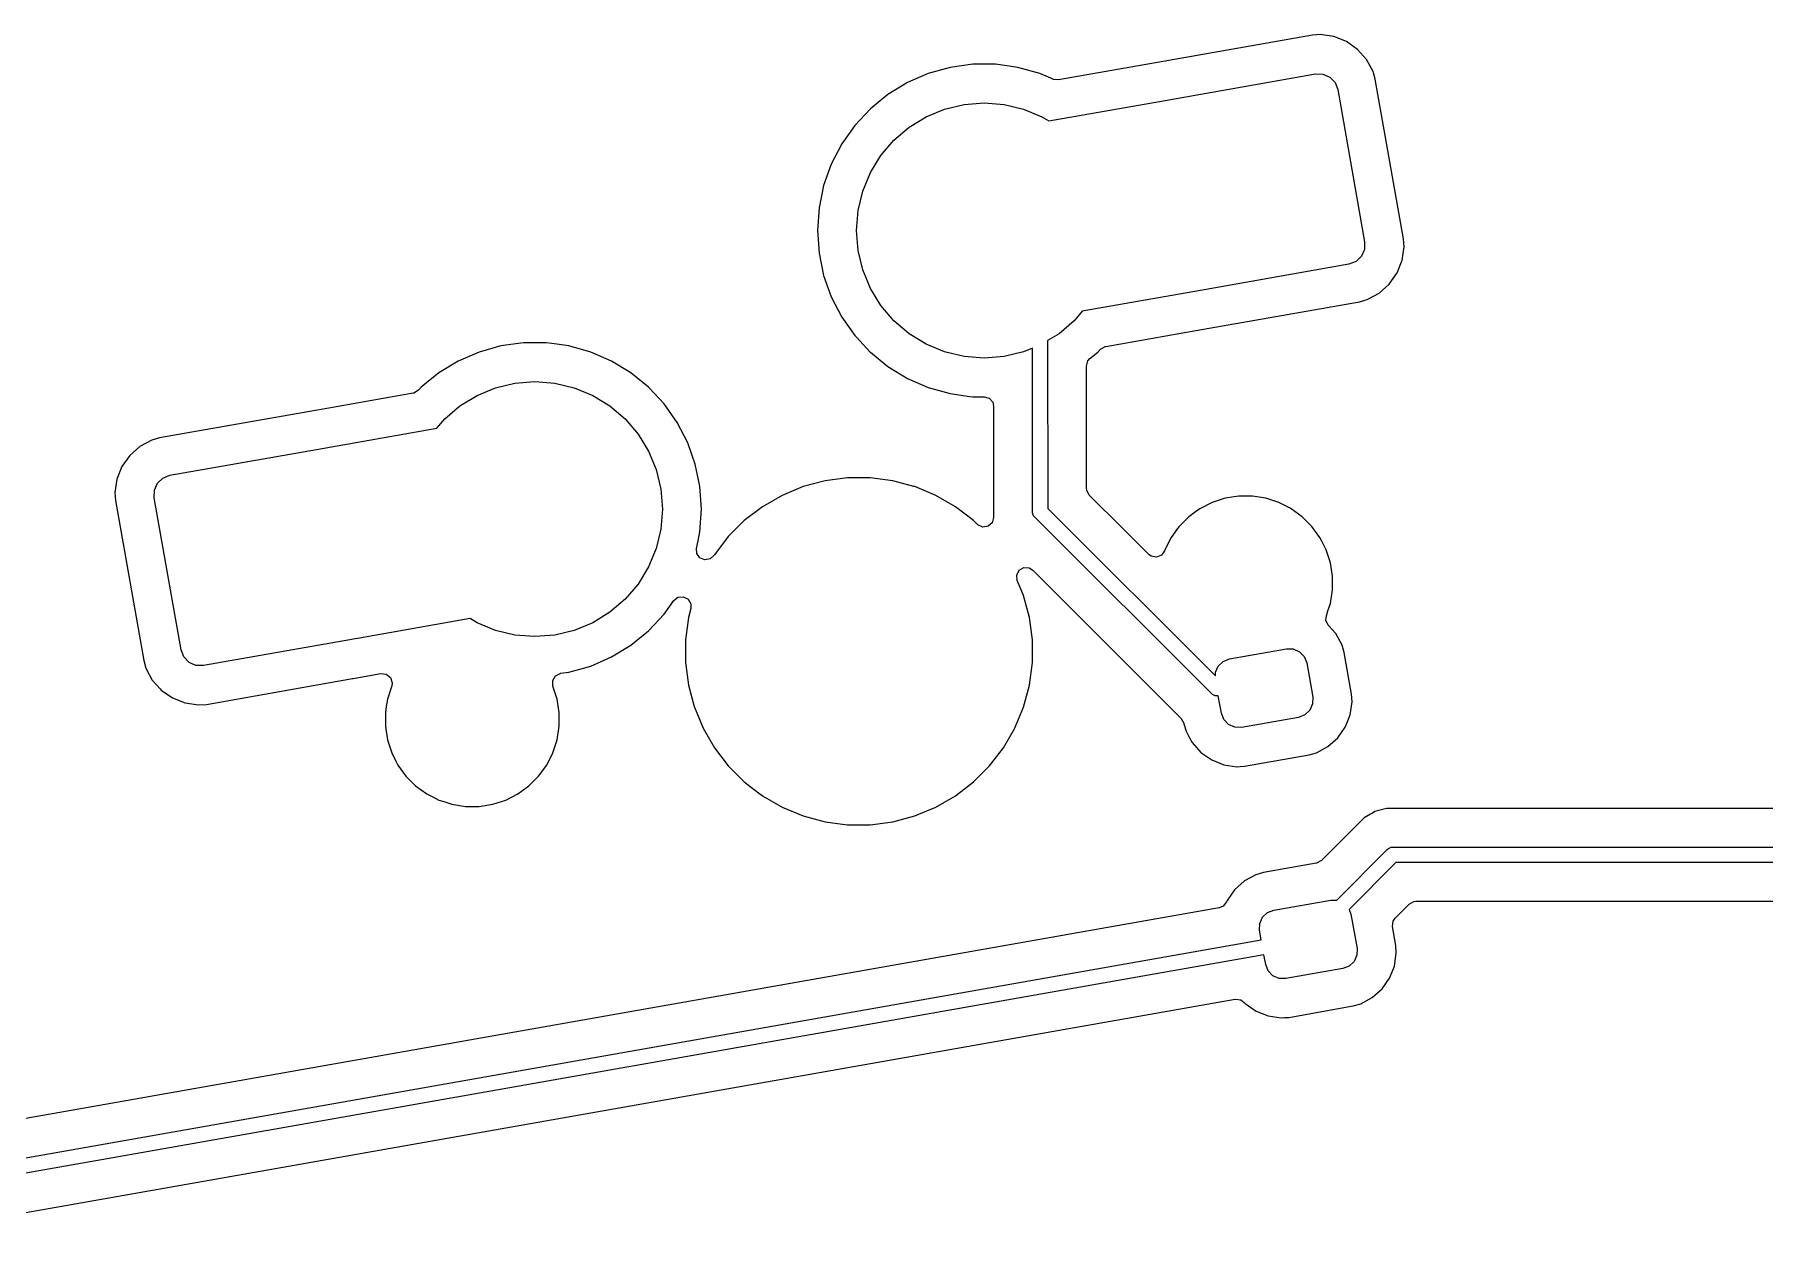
# Model space of a CAD drawing. Header units: millimetres. Extents: x 46 to 4458, y 59 to 1499.
# Drawn here: x 1914.55 to 1936.93, y 857.45 to 872.87 of the extents above; entities that cross this region are included whole.
import ezdxf

# ---------------------------------------------------------------- set-up
doc = ezdxf.new("R2010")
doc.units = ezdxf.units.MM
doc.layers.add('BLACK', color=7, linetype='Continuous')

msp = doc.modelspace()

# ---------------------------------------------------------------- linework, layer by layer
at = {"layer": 'BLACK', "linetype": 'Continuous'}
for p, q in [((1931.08462, 872.86242), (1929.15329, 872.52187)), ((1931.18766, 872.86992), (1931.08462, 872.86242)), ((1931.23891, 872.86242), (1931.18766, 872.86992)), ((1931.18766, 872.86992), (1931.18766, 872.86992)), ((1931.36126, 872.8445), (1931.23891, 872.86242)), ((1931.5243, 872.77972), (1931.36126, 872.8445)), ((1931.66801, 872.6791), (1931.5243, 872.77972)), ((1931.66801, 872.67909), (1931.66801, 872.6791)), ((1931.78464, 872.54803), (1931.66801, 872.67909)), ((1931.66801, 872.67909), (1931.66801, 872.67909)), ((1926.11199, 872.36645), (1925.84216, 872.24925)), ((1926.39528, 872.44582), (1926.11199, 872.36645)), ((1926.68674, 872.48589), (1926.39528, 872.44583)), ((1926.39528, 872.44583), (1926.39528, 872.44582)), ((1926.98094, 872.48589), (1926.68674, 872.48589)), ((1926.68674, 872.48589), (1926.68674, 872.48589)), ((1927.12667, 872.46586), (1926.98094, 872.48589)), ((1926.98094, 872.48589), (1926.98094, 872.48589)), ((1927.27239, 872.44583), (1927.12667, 872.46586)), ((1927.2724, 872.44583), (1927.27239, 872.44583)), ((1927.2724, 872.44582), (1927.2724, 872.44583)), ((1927.55568, 872.36645), (1927.2724, 872.44582)), ((1927.63906, 872.33024), (1927.55568, 872.36645)), ((1929.15329, 872.52187), (1927.7992, 872.28311)), ((1929.10342, 872.00486), (1931.12227, 872.36084)), ((1929.15329, 872.52187), (1929.15329, 872.52187)), ((1931.12227, 872.36084), (1931.2198, 872.35871)), ((1931.2198, 872.35871), (1931.30908, 872.31942)), ((1931.86791, 872.39361), (1931.78464, 872.54803)), ((1931.87271, 872.37669), (1931.86791, 872.39361)), ((1931.86791, 872.39361), (1931.86791, 872.39361)), ((1931.86791, 872.39361), (1931.86791, 872.39361)), ((1931.8961, 872.2942), (1931.87271, 872.37669)), ((1925.84216, 872.24925), (1925.59079, 872.09639)), ((1925.84216, 872.24925), (1925.84216, 872.24925)), ((1927.72832, 872.29146), (1927.63906, 872.33024)), ((1927.72976, 872.29085), (1927.72832, 872.29146)), ((1927.7992, 872.28311), (1927.72976, 872.29085)), ((1931.30908, 872.31942), (1931.37653, 872.24896)), ((1931.37653, 872.24896), (1931.41189, 872.15805)), ((1931.41189, 872.15805), (1931.75918, 870.18843)), ((1932.26076, 870.22609), (1931.8961, 872.2942)), ((1925.36258, 871.91072), (1925.16177, 871.69571)), ((1925.59079, 872.09639), (1925.36258, 871.91072)), ((1926.08476, 871.80555), (1926.32396, 871.90463)), ((1926.32396, 871.90463), (1926.57572, 871.96507)), ((1926.57572, 871.96507), (1926.83384, 871.98539)), ((1926.83384, 871.98539), (1927.09196, 871.96507)), ((1927.09196, 871.96507), (1927.34372, 871.90463)), ((1927.34372, 871.90463), (1927.58292, 871.80555)), ((1927.6701, 871.75212), (1929.10341, 872.00486)), ((1929.10341, 872.00486), (1929.10342, 872.00486)), ((1925.16177, 871.69571), (1924.99212, 871.45537)), ((1925.66711, 871.50211), (1925.86399, 871.67026)), ((1925.86399, 871.67026), (1926.08476, 871.80555)), ((1927.58292, 871.80555), (1927.6701, 871.75212)), ((1924.99212, 871.45536), (1924.85677, 871.19415)), ((1924.99212, 871.45537), (1924.99212, 871.45536)), ((1925.49896, 871.30523), (1925.66711, 871.50211)), ((1925.36368, 871.08447), (1925.49896, 871.30523)), ((1924.85677, 871.19415), (1924.75825, 870.91695)), ((1925.2646, 870.84526), (1925.36368, 871.08447)), ((1924.75824, 870.91693), (1924.69839, 870.6289)), ((1924.75825, 870.91695), (1924.75824, 870.91693)), ((1925.20415, 870.5935), (1925.2646, 870.84526)), ((1924.69839, 870.6289), (1924.67831, 870.33539)), ((1924.69839, 870.6289), (1924.69839, 870.6289)), ((1925.18384, 870.33539), (1925.20415, 870.5935)), ((1924.67831, 870.33539), (1924.69839, 870.04187)), ((1925.20415, 870.07727), (1925.18384, 870.33539)), ((1931.75918, 870.18843), (1931.75706, 870.09091)), ((1932.24284, 869.94945), (1932.26827, 870.12304)), ((1932.26827, 870.12304), (1932.26076, 870.22609)), ((1924.69839, 870.04187), (1924.69839, 870.04187)), ((1924.69839, 870.04187), (1924.75824, 869.75384)), ((1925.2646, 869.82551), (1925.20415, 870.07727)), ((1931.55639, 869.89882), (1929.63602, 869.5602)), ((1931.64731, 869.93417), (1931.55639, 869.89882)), ((1931.71777, 870.00162), (1931.64731, 869.93417)), ((1931.75706, 870.09091), (1931.71777, 870.00162)), ((1932.17807, 869.78641), (1932.24284, 869.94945)), ((1924.75824, 869.75384), (1924.75825, 869.75383)), ((1924.75825, 869.75383), (1924.85677, 869.47662)), ((1925.36368, 869.5863), (1925.2646, 869.82551)), ((1932.07744, 869.64269), (1932.17807, 869.78641)), ((1924.85677, 869.47662), (1924.99212, 869.21541)), ((1925.49896, 869.36554), (1925.36368, 869.5863)), ((1929.63602, 869.5602), (1928.1043, 869.29012)), ((1929.63602, 869.5602), (1929.63602, 869.5602)), ((1931.69255, 869.4146), (1931.79196, 869.44279)), ((1931.79196, 869.44279), (1931.94638, 869.52606)), ((1931.94638, 869.52606), (1932.07744, 869.64269)), ((1924.99212, 869.21541), (1924.99212, 869.2154)), ((1924.99212, 869.2154), (1925.16177, 868.97506)), ((1925.66711, 869.16866), (1925.49896, 869.36554)), ((1928.1043, 869.29012), (1928.00057, 869.16866)), ((1929.5752, 869.04126), (1931.69255, 869.4146)), ((1925.16177, 868.97506), (1925.18131, 868.95415)), ((1925.86399, 869.00051), (1925.66711, 869.16866)), ((1926.08476, 868.86522), (1925.86399, 869.00051)), ((1927.80369, 869.00051), (1927.65701, 868.91063)), ((1928.00057, 869.16866), (1927.80369, 869.00051)), ((1928.40991, 868.83578), (1929.5752, 869.04126)), ((1929.5752, 869.04126), (1929.5752, 869.04126)), ((1920.29953, 868.76237), (1920.0297, 868.64517)), ((1920.58282, 868.84175), (1920.29953, 868.76237)), ((1920.87428, 868.88181), (1920.58282, 868.84175)), ((1920.58282, 868.84175), (1920.58282, 868.84175)), ((1921.16847, 868.88181), (1920.87428, 868.88181)), ((1920.87428, 868.88181), (1920.87428, 868.88181)), ((1921.16848, 868.88181), (1921.16847, 868.88181)), ((1921.24206, 868.87169), (1921.16848, 868.88181)), ((1921.45993, 868.84175), (1921.24206, 868.87169)), ((1921.45994, 868.84175), (1921.45993, 868.84175)), ((1921.45993, 868.84175), (1921.45993, 868.84175)), ((1921.74322, 868.76237), (1921.45994, 868.84175)), ((1922.01305, 868.64517), (1921.74322, 868.76237)), ((1925.18131, 868.95415), (1925.36041, 868.76237)), ((1925.36041, 868.76237), (1925.36258, 868.76005)), ((1925.36258, 868.76005), (1925.46297, 868.67838)), ((1926.32396, 868.76614), (1926.08476, 868.86522)), ((1926.57572, 868.7057), (1926.32396, 868.76614)), ((1927.34372, 868.76614), (1927.09196, 868.7057)), ((1927.45898, 868.81389), (1927.34372, 868.76614)), ((1927.46038, 866.68063), (1927.45898, 868.81389)), ((1927.65701, 868.91063), (1927.65843, 866.73892)), ((1928.2047, 868.67837), (1928.3051, 868.76005)), ((1928.3051, 868.76005), (1928.34083, 868.79831)), ((1928.34083, 868.79831), (1928.40097, 868.83387)), ((1928.40097, 868.83387), (1928.40991, 868.83578)), ((1920.0297, 868.64517), (1919.77833, 868.49231)), ((1920.0297, 868.64517), (1920.0297, 868.64517)), ((1922.01306, 868.64517), (1922.01305, 868.64517)), ((1922.26442, 868.49231), (1922.01306, 868.64517)), ((1925.46297, 868.67838), (1925.59079, 868.57439)), ((1925.59079, 868.57439), (1925.59079, 868.57439)), ((1925.59079, 868.57439), (1925.59079, 868.57438)), ((1925.59079, 868.57438), (1925.84216, 868.42153)), ((1926.83384, 868.68539), (1926.57572, 868.7057)), ((1927.09196, 868.7057), (1926.83384, 868.68539)), ((1928.15896, 868.58219), (1928.17865, 868.64923)), ((1928.15896, 868.42689), (1928.15896, 868.58219)), ((1928.17865, 868.64923), (1928.2047, 868.67837)), ((1919.55012, 868.30664), (1919.51439, 868.26839)), ((1919.77833, 868.49231), (1919.55012, 868.30665)), ((1919.55012, 868.30665), (1919.55012, 868.30664)), ((1920.5115, 868.30055), (1920.76326, 868.36099)), ((1920.76326, 868.36099), (1921.02138, 868.38131)), ((1921.02138, 868.38131), (1921.27949, 868.36099)), ((1921.27949, 868.36099), (1921.53125, 868.30055)), ((1922.49263, 868.30665), (1922.26442, 868.49231)), ((1922.49263, 868.30664), (1922.49263, 868.30665)), ((1922.49264, 868.30664), (1922.49263, 868.30664)), ((1922.56337, 868.23091), (1922.49264, 868.30664)), ((1925.84216, 868.42153), (1925.84216, 868.42152)), ((1925.84216, 868.42152), (1926.11199, 868.30432)), ((1926.11199, 868.30432), (1926.112, 868.30432)), ((1926.112, 868.30432), (1926.39528, 868.22495)), ((1928.15896, 867.00024), (1928.15896, 868.42689)), ((1919.4453, 868.23091), (1918.28155, 868.02571)), ((1919.45424, 868.23283), (1919.4453, 868.23091)), ((1919.51439, 868.26839), (1919.45424, 868.23283)), ((1920.05153, 868.06619), (1920.27229, 868.20147)), ((1920.27229, 868.20147), (1920.5115, 868.30055)), ((1921.53125, 868.30055), (1921.77046, 868.20147)), ((1921.77046, 868.20147), (1921.99122, 868.06619)), ((1922.69344, 868.09163), (1922.56337, 868.23091)), ((1922.86309, 867.85129), (1922.69344, 868.09163)), ((1926.39528, 868.22495), (1926.65152, 868.18973)), ((1926.65152, 868.18973), (1926.68674, 868.18489)), ((1926.68674, 868.18489), (1926.68674, 868.18489)), ((1926.68674, 868.18489), (1926.83396, 868.18489)), ((1926.83396, 868.18489), (1926.901, 868.1652)), ((1926.901, 868.1652), (1926.94675, 868.1124)), ((1926.94675, 868.1124), (1926.95796, 868.06089)), ((1918.18244, 868.00823), (1916.16267, 867.65209)), ((1918.28002, 868.02544), (1918.18244, 868.00823)), ((1918.28155, 868.02571), (1918.28002, 868.02544)), ((1918.28002, 868.02544), (1918.28002, 868.02544)), ((1918.28155, 868.02571), (1918.28155, 868.02571)), ((1919.75091, 867.77657), (1919.85465, 867.89803)), ((1919.85465, 867.89803), (1920.05153, 868.06619)), ((1921.99122, 868.06619), (1922.1881, 867.89803)), ((1922.1881, 867.89803), (1922.35625, 867.70115)), ((1926.95796, 868.06089), (1926.95796, 866.78681)), ((1916.16266, 867.65209), (1916.06326, 867.6239)), ((1916.16267, 867.65209), (1916.16266, 867.65209)), ((1918.19458, 867.50215), (1919.75091, 867.77657)), ((1922.35625, 867.70115), (1922.49154, 867.48039)), ((1922.8631, 867.85129), (1922.86309, 867.85129)), ((1922.8631, 867.85128), (1922.8631, 867.85129)), ((1922.99845, 867.59007), (1922.8631, 867.85128)), ((1915.77777, 867.424), (1915.67715, 867.28029)), ((1915.90883, 867.54063), (1915.77777, 867.424)), ((1915.77777, 867.424), (1915.77777, 867.424)), ((1916.06326, 867.6239), (1915.90883, 867.54063)), ((1915.90883, 867.54063), (1915.90883, 867.54063)), ((1915.90883, 867.54063), (1915.90883, 867.54063)), ((1915.90883, 867.54063), (1915.90883, 867.54063)), ((1916.06326, 867.6239), (1916.06326, 867.6239)), ((1916.06326, 867.6239), (1916.06326, 867.6239)), ((1916.29882, 867.16788), (1918.19458, 867.50215)), ((1922.49154, 867.48039), (1922.59062, 867.24119)), ((1923.05747, 867.424), (1922.99845, 867.59007)), ((1923.09697, 867.31287), (1923.05747, 867.424)), ((1915.67714, 867.28028), (1915.61237, 867.11724)), ((1915.67715, 867.28029), (1915.67714, 867.28028)), ((1922.59062, 867.24119), (1922.65106, 866.98942)), ((1923.09697, 867.31285), (1923.09697, 867.31287)), ((1923.13922, 867.10954), (1923.09697, 867.31285)), ((1915.61237, 867.11724), (1915.58694, 866.94365)), ((1916.09603, 866.87826), (1916.09816, 866.97578)), ((1916.09816, 866.97578), (1916.13745, 867.06507)), ((1916.13745, 867.06507), (1916.20791, 867.13252)), ((1916.20791, 867.13252), (1916.29882, 867.16788)), ((1922.65106, 866.98942), (1922.67138, 866.73131)), ((1923.15682, 867.02482), (1923.13922, 867.10954)), ((1923.1769, 866.73131), (1923.15682, 867.02482)), ((1924.49157, 867.02134), (1924.21977, 866.90876)), ((1924.77576, 867.09749), (1924.49157, 867.02134)), ((1925.06744, 867.13589), (1924.77576, 867.09749)), ((1925.06745, 867.1359), (1925.06744, 867.13589)), ((1925.36167, 867.1359), (1925.06745, 867.1359)), ((1925.06745, 867.1359), (1925.06745, 867.1359)), ((1925.36168, 867.13589), (1925.36167, 867.1359)), ((1925.36167, 867.1359), (1925.36167, 867.1359)), ((1925.65336, 867.09749), (1925.36168, 867.13589)), ((1925.92459, 867.02482), (1925.65336, 867.09749)), ((1925.65336, 867.09749), (1925.65336, 867.09749)), ((1925.65336, 867.09749), (1925.65336, 867.09749)), ((1925.93755, 867.02134), (1925.92459, 867.02482)), ((1926.20935, 866.90876), (1925.93755, 867.02134)), ((1928.16179, 866.97388), (1928.15896, 867.00024)), ((1928.19528, 866.91256), (1928.16179, 866.97388)), ((1915.58694, 866.94365), (1915.59445, 866.84061)), ((1915.59445, 866.84061), (1915.95911, 864.7725)), ((1916.44333, 864.90865), (1916.09603, 866.87826)), ((1923.96495, 866.76164), (1923.73155, 866.58255)), ((1923.96497, 866.76166), (1923.96495, 866.76164)), ((1924.21975, 866.90875), (1923.96497, 866.76166)), ((1924.21977, 866.90876), (1924.21975, 866.90875)), ((1926.20937, 866.90875), (1926.20935, 866.90876)), ((1926.46415, 866.76166), (1926.20937, 866.90875)), ((1926.46415, 866.76165), (1926.46415, 866.76166)), ((1926.46416, 866.76165), (1926.46415, 866.76165)), ((1926.46417, 866.76164), (1926.46416, 866.76165)), ((1926.46416, 866.76165), (1926.46416, 866.76165)), ((1926.69757, 866.58255), (1926.46417, 866.76164)), ((1926.95796, 866.78681), (1926.95796, 866.78679)), ((1926.95796, 866.78679), (1926.95796, 866.62152)), ((1927.65843, 866.73892), (1929.82794, 864.57198)), ((1928.62943, 866.47841), (1928.19528, 866.91256)), ((1929.62749, 866.73624), (1929.5693, 866.69396)), ((1929.78534, 866.81667), (1929.62749, 866.73624)), ((1929.95383, 866.87141), (1929.78534, 866.81667)), ((1929.78534, 866.81667), (1929.78534, 866.81667)), ((1930.07048, 866.88989), (1929.95383, 866.87141)), ((1930.1288, 866.89913), (1930.07048, 866.88989)), ((1930.30596, 866.89913), (1930.1288, 866.89913)), ((1930.39345, 866.88527), (1930.30596, 866.89913)), ((1930.48094, 866.87141), (1930.39345, 866.88527)), ((1930.64942, 866.81667), (1930.48094, 866.87141)), ((1930.64943, 866.81667), (1930.64942, 866.81667)), ((1930.78499, 866.7476), (1930.64943, 866.81667)), ((1930.80727, 866.73624), (1930.78499, 866.7476)), ((1930.9506, 866.63211), (1930.80727, 866.73624)), ((1922.67138, 866.73131), (1922.65106, 866.47319)), ((1923.15682, 866.4378), (1923.1769, 866.73131)), ((1923.73154, 866.58254), (1923.52351, 866.37451)), ((1923.73155, 866.58255), (1923.73154, 866.58254)), ((1926.69758, 866.58254), (1926.69757, 866.58255)), ((1926.74628, 866.53384), (1926.69758, 866.58254)), ((1926.75276, 866.52781), (1926.74628, 866.53384)), ((1926.81631, 866.49878), (1926.75276, 866.52781)), ((1926.93827, 866.55448), (1926.88547, 866.50873)), ((1926.95796, 866.62152), (1926.93827, 866.55448)), ((1927.47531, 866.64458), (1927.46038, 866.68063)), ((1927.48775, 866.62943), (1927.47531, 866.64458)), ((1929.78845, 864.33145), (1927.48775, 866.62943)), ((1929.48417, 866.63211), (1929.3589, 866.50685)), ((1929.5693, 866.69396), (1929.48417, 866.63211)), ((1929.48417, 866.63211), (1929.48417, 866.63211)), ((1929.48417, 866.63211), (1929.48417, 866.63211)), ((1931.07587, 866.50684), (1930.9506, 866.63211)), ((1922.65106, 866.47319), (1922.59062, 866.22143)), ((1923.11199, 866.22205), (1923.13273, 866.32184)), ((1923.13273, 866.32184), (1923.15682, 866.4378)), ((1923.52351, 866.37451), (1923.34441, 866.1411)), ((1923.52351, 866.37451), (1923.52351, 866.37451)), ((1926.88547, 866.50873), (1926.81631, 866.49878)), ((1928.96451, 866.14332), (1928.62943, 866.47841)), ((1929.25477, 866.36352), (1929.17434, 866.20567)), ((1929.33824, 866.47841), (1929.25477, 866.36352)), ((1929.3589, 866.50684), (1929.33824, 866.47841)), ((1929.3589, 866.50685), (1929.3589, 866.50684)), ((1929.3589, 866.50684), (1929.3589, 866.50684)), ((1931.18, 866.36352), (1931.07587, 866.50684)), ((1931.20838, 866.30782), (1931.18, 866.36352)), ((1931.26043, 866.20567), (1931.20838, 866.30782)), ((1922.59062, 866.22143), (1922.49154, 865.98222)), ((1923.11622, 866.15627), (1923.11199, 866.22205)), ((1923.15674, 866.09936), (1923.11622, 866.15627)), ((1923.22161, 866.07339), (1923.15674, 866.09936)), ((1923.29021, 866.08661), (1923.22161, 866.07339)), ((1923.34078, 866.13482), (1923.29021, 866.08661)), ((1923.3444, 866.14108), (1923.34078, 866.13482)), ((1923.34441, 866.1411), (1923.3444, 866.14108)), ((1928.99748, 866.11973), (1928.96451, 866.14332)), ((1929.06633, 866.10781), (1928.99748, 866.11973)), ((1929.13068, 866.13501), (1929.06633, 866.10781)), ((1929.17012, 866.19269), (1929.13068, 866.13501)), ((1929.17434, 866.20567), (1929.17012, 866.19269)), ((1931.28141, 866.14109), (1931.26043, 866.20567)), ((1931.26043, 866.20567), (1931.26043, 866.20567)), ((1931.31517, 866.03718), (1931.28141, 866.14109)), ((1922.49154, 865.98222), (1922.35625, 865.76146)), ((1927.25697, 865.87702), (1927.28825, 865.9395)), ((1927.26444, 865.80755), (1927.25697, 865.87702)), ((1927.28825, 865.9395), (1927.34834, 865.97515)), ((1927.34834, 865.97515), (1927.41816, 865.97266)), ((1927.41816, 865.97266), (1927.46668, 865.94268)), ((1927.46668, 865.94268), (1928.42828, 864.98108)), ((1931.34288, 865.86221), (1931.31517, 866.03718)), ((1931.34288, 865.68505), (1931.34288, 865.86221)), ((1922.35625, 865.76146), (1922.1881, 865.56458)), ((1927.31426, 865.68728), (1927.26444, 865.80755)), ((1927.34441, 865.61448), (1927.31426, 865.68728)), ((1931.31517, 865.51007), (1931.34288, 865.68505)), ((1921.99122, 865.39643), (1921.77046, 865.26115)), ((1922.1881, 865.56458), (1921.99122, 865.39643)), ((1922.69344, 865.37098), (1922.81785, 865.54723)), ((1922.81785, 865.54723), (1922.87259, 865.59065)), ((1922.87259, 865.59065), (1922.94212, 865.59758)), ((1922.94212, 865.59758), (1923.00435, 865.56582)), ((1923.00435, 865.56582), (1923.03954, 865.50546)), ((1923.03893, 865.44363), (1923.00856, 865.3303)), ((1923.03954, 865.50546), (1923.03893, 865.44363)), ((1927.42056, 865.3303), (1927.34441, 865.61448)), ((1931.2632, 865.35011), (1931.28391, 865.41387)), ((1931.28391, 865.41387), (1931.31517, 865.51007)), ((1920.18511, 865.31457), (1918.7518, 865.06184)), ((1920.27229, 865.26115), (1920.18511, 865.31457)), ((1920.5115, 865.16206), (1920.27229, 865.26115)), ((1921.77046, 865.26115), (1921.53125, 865.16206)), ((1922.49264, 865.15597), (1922.69344, 865.37098)), ((1923.00856, 865.3303), (1922.97016, 865.03861)), ((1923.00856, 865.3303), (1923.00856, 865.3303)), ((1927.45896, 865.0386), (1927.42056, 865.3303)), ((1931.25863, 865.29253), (1931.2632, 865.35011)), ((1931.28849, 865.22936), (1931.25863, 865.29253)), ((1931.38559, 865.12026), (1931.28849, 865.22936)), ((1918.6287, 865.04013), (1916.73294, 864.70586)), ((1918.66839, 865.04713), (1918.6287, 865.04013)), ((1918.7518, 865.06184), (1918.66839, 865.04713)), ((1918.7518, 865.06184), (1918.7518, 865.06184)), ((1920.76326, 865.10162), (1920.5115, 865.16206)), ((1921.02138, 865.08131), (1920.76326, 865.10162)), ((1921.27949, 865.10162), (1921.02138, 865.08131)), ((1921.53125, 865.16206), (1921.27949, 865.10162)), ((1922.01306, 864.81745), (1922.26443, 864.97031)), ((1922.26443, 864.97031), (1922.49264, 865.15597)), ((1922.97016, 865.03861), (1922.97016, 865.0386)), ((1922.97016, 865.0386), (1922.97016, 864.7444)), ((1927.45896, 864.74439), (1927.45896, 865.0386)), ((1928.42828, 864.98108), (1929.3857, 864.02366)), ((1931.46608, 864.97098), (1931.38559, 865.12026)), ((1931.49333, 864.87489), (1931.46608, 864.97098)), ((1915.95911, 864.7725), (1915.95912, 864.77248)), ((1915.95912, 864.77248), (1915.9873, 864.67309)), ((1916.47868, 864.81773), (1916.44333, 864.90865)), ((1916.54614, 864.74727), (1916.47868, 864.81773)), ((1916.63542, 864.70799), (1916.54614, 864.74727)), ((1921.74322, 864.70024), (1922.01306, 864.81745)), ((1922.97016, 864.7444), (1922.97016, 864.74438)), ((1922.97016, 864.74438), (1923.00852, 864.453)), ((1927.42056, 864.4527), (1927.45896, 864.74439)), ((1929.86434, 864.70011), (1929.92775, 864.76082)), ((1929.92775, 864.76082), (1930.00957, 864.79264)), ((1930.00957, 864.79264), (1930.74818, 864.92288)), ((1930.74818, 864.92288), (1930.83595, 864.92096)), ((1930.83595, 864.92096), (1930.91631, 864.8856)), ((1930.91631, 864.8856), (1930.97701, 864.82219)), ((1930.97701, 864.82219), (1931.00883, 864.74037)), ((1931.00883, 864.74037), (1931.08697, 864.2972)), ((1931.58827, 864.3365), (1931.49333, 864.87489)), ((1915.9873, 864.67309), (1915.9873, 864.67309)), ((1915.9873, 864.67309), (1915.98731, 864.67308)), ((1915.98731, 864.67308), (1916.07057, 864.51866)), ((1916.07057, 864.51866), (1916.17105, 864.40575)), ((1916.73294, 864.70586), (1916.63542, 864.70799)), ((1916.7706, 864.20428), (1918.66313, 864.53798)), ((1918.66313, 864.53798), (1918.66315, 864.53798)), ((1918.66315, 864.53798), (1918.66845, 864.53892)), ((1918.66845, 864.53892), (1918.66846, 864.53892)), ((1918.66846, 864.53892), (1919.02947, 864.60258)), ((1919.02947, 864.60258), (1919.09891, 864.59483)), ((1919.09891, 864.59483), (1919.15314, 864.55078)), ((1919.15314, 864.55078), (1919.17494, 864.4844)), ((1921.25154, 864.51507), (1921.28762, 864.5749)), ((1921.25354, 864.44523), (1921.25154, 864.51507)), ((1921.28762, 864.5749), (1921.35032, 864.60573)), ((1921.35032, 864.60573), (1921.35457, 864.60639)), ((1921.35457, 864.60639), (1921.45993, 864.62087)), ((1921.45993, 864.62087), (1921.74322, 864.70024)), ((1929.82794, 864.57198), (1929.82898, 864.61976)), ((1929.82898, 864.61976), (1929.86434, 864.70011)), ((1916.17105, 864.40575), (1916.18721, 864.3876)), ((1916.18721, 864.3876), (1916.33092, 864.28697)), ((1916.33092, 864.28697), (1916.49396, 864.2222)), ((1919.16893, 864.44214), (1919.11395, 864.27292)), ((1919.17494, 864.4844), (1919.16893, 864.44214)), ((1921.25478, 864.44141), (1921.25354, 864.44523)), ((1921.25478, 864.4414), (1921.25478, 864.44141)), ((1921.30952, 864.27292), (1921.25478, 864.4414)), ((1923.00852, 864.453), (1923.00856, 864.4527)), ((1923.00856, 864.4527), (1923.08251, 864.1767)), ((1927.34441, 864.16851), (1927.42056, 864.4527)), ((1929.8245, 864.31652), (1929.78845, 864.33145)), ((1929.84401, 864.31459), (1929.8245, 864.31652)), ((1929.86538, 864.31466), (1929.84401, 864.31459)), ((1929.9052, 864.08882), (1929.86538, 864.31466)), ((1931.08697, 864.2972), (1931.08506, 864.20943)), ((1931.59552, 864.23689), (1931.58827, 864.3365)), ((1916.49396, 864.2222), (1916.49396, 864.2222)), ((1916.49396, 864.2222), (1916.49396, 864.2222)), ((1916.49396, 864.2222), (1916.66755, 864.19677)), ((1916.66755, 864.19677), (1916.7706, 864.20428)), ((1919.09871, 864.1767), (1919.08624, 864.09794)), ((1919.08624, 864.09794), (1919.08624, 863.92078)), ((1919.11395, 864.27292), (1919.09871, 864.1767)), ((1921.33724, 864.09794), (1921.30952, 864.27292)), ((1921.33724, 863.92078), (1921.33724, 864.09794)), ((1923.08251, 864.1767), (1923.08471, 864.1685)), ((1923.08471, 864.1685), (1923.19729, 863.8967)), ((1927.23794, 863.91146), (1927.34441, 864.1685)), ((1927.34441, 864.1685), (1927.34441, 864.16851)), ((1927.34441, 864.1685), (1927.34441, 864.1685)), ((1929.93702, 864.007), (1929.9052, 864.08882)), ((1930.98628, 864.06837), (1930.90446, 864.03655)), ((1931.0497, 864.12908), (1930.98628, 864.06837)), ((1931.08506, 864.20943), (1931.0497, 864.12908)), ((1931.54059, 863.99268), (1931.57094, 864.06908)), ((1931.57094, 864.06908), (1931.59552, 864.23689)), ((1919.08624, 863.92078), (1919.09589, 863.85982)), ((1919.09589, 863.85982), (1919.11395, 863.74581)), ((1921.30952, 863.74581), (1921.33724, 863.92078)), ((1923.19729, 863.8967), (1923.1973, 863.89669)), ((1923.1973, 863.89669), (1923.3444, 863.64191)), ((1927.08472, 863.6419), (1927.23182, 863.89669)), ((1927.23182, 863.89669), (1927.23794, 863.91146)), ((1929.3857, 864.02366), (1929.41919, 863.96234)), ((1929.41919, 863.96234), (1929.42014, 863.95752)), ((1929.42014, 863.95752), (1929.42044, 863.95579)), ((1929.42044, 863.95579), (1929.4207, 863.9543)), ((1929.4207, 863.9543), (1929.42071, 863.9543)), ((1929.42071, 863.9543), (1929.44795, 863.85822)), ((1929.44795, 863.85822), (1929.44795, 863.85821)), ((1929.44795, 863.85821), (1929.44795, 863.85821)), ((1929.44795, 863.85821), (1929.49415, 863.77254)), ((1929.99773, 863.94359), (1929.93702, 864.007)), ((1930.07809, 863.90823), (1929.99773, 863.94359)), ((1930.16586, 863.90631), (1930.07809, 863.90823)), ((1930.90446, 864.03655), (1930.16586, 863.90631)), ((1931.41105, 863.77254), (1931.50833, 863.91146)), ((1931.50833, 863.91148), (1931.54059, 863.99268)), ((1931.50833, 863.91147), (1931.50833, 863.91148)), ((1931.50833, 863.91146), (1931.50833, 863.91147)), ((1919.11395, 863.74581), (1919.16869, 863.57732)), ((1921.25478, 863.57732), (1921.30952, 863.74581)), ((1923.3444, 863.64191), (1923.34441, 863.64189)), ((1923.34441, 863.64189), (1923.52351, 863.40849)), ((1926.90561, 863.40848), (1927.08472, 863.6419)), ((1929.49415, 863.77254), (1929.52845, 863.70893)), ((1929.52845, 863.70893), (1929.64119, 863.58224)), ((1931.13508, 863.5793), (1931.28436, 863.65979)), ((1931.28436, 863.65979), (1931.41105, 863.77254)), ((1919.16869, 863.57732), (1919.16869, 863.57732)), ((1919.16869, 863.57732), (1919.22359, 863.46958)), ((1919.22359, 863.46958), (1919.24912, 863.41947)), ((1919.24912, 863.41947), (1919.35325, 863.27615)), ((1921.07022, 863.27615), (1921.17435, 863.41947)), ((1921.17435, 863.41947), (1921.25478, 863.57732)), ((1923.52351, 863.40849), (1923.52351, 863.40848)), ((1923.52351, 863.40848), (1923.73154, 863.20045)), ((1926.69757, 863.20045), (1926.90561, 863.40848)), ((1929.64119, 863.58224), (1929.64119, 863.58224)), ((1929.64119, 863.58224), (1929.78012, 863.48496)), ((1929.78012, 863.48496), (1929.78012, 863.48496)), ((1929.78012, 863.48496), (1929.93773, 863.42234)), ((1929.93773, 863.42234), (1930.10554, 863.39776)), ((1930.10554, 863.39776), (1930.14936, 863.40096)), ((1930.10554, 863.39776), (1930.10554, 863.39777)), ((1930.10554, 863.39777), (1930.10554, 863.39776)), ((1930.14936, 863.40096), (1930.20516, 863.40502)), ((1930.20516, 863.40502), (1931.03898, 863.55205)), ((1931.03898, 863.55205), (1931.13508, 863.5793)), ((1919.35325, 863.27615), (1919.47852, 863.15088)), ((1920.94495, 863.15088), (1921.07022, 863.27615)), ((1923.73154, 863.20045), (1923.73155, 863.20044)), ((1923.73155, 863.20044), (1923.82362, 863.1298)), ((1926.46416, 863.02134), (1926.69757, 863.20045)), ((1919.47852, 863.15088), (1919.62185, 863.04675)), ((1919.62185, 863.04675), (1919.69927, 863.0073)), ((1919.69927, 863.0073), (1919.77969, 862.96632)), ((1919.77969, 862.96632), (1919.7797, 862.96632)), ((1919.7797, 862.96632), (1919.84245, 862.94593)), ((1919.84245, 862.94593), (1919.94818, 862.91158)), ((1920.47529, 862.91158), (1920.64378, 862.96632)), ((1920.64378, 862.96632), (1920.80163, 863.04675)), ((1920.80163, 863.04675), (1920.94495, 863.15088)), ((1923.82362, 863.1298), (1923.96496, 863.02134)), ((1923.96496, 863.02134), (1923.96497, 863.02134)), ((1923.96497, 863.02134), (1924.21975, 862.87424)), ((1926.20936, 862.87423), (1926.46416, 863.02134)), ((1919.94818, 862.91158), (1920.12316, 862.88386)), ((1920.12316, 862.88386), (1920.12316, 862.88386)), ((1920.12316, 862.88386), (1920.30032, 862.88386)), ((1920.30032, 862.88386), (1920.47529, 862.91158)), ((1920.30032, 862.88386), (1920.30032, 862.88386)), ((1924.21975, 862.87424), (1924.21977, 862.87423)), ((1924.21977, 862.87423), (1924.49157, 862.76165)), ((1924.49157, 862.76165), (1924.49157, 862.76165)), ((1924.49157, 862.76165), (1924.49157, 862.76165)), ((1924.49157, 862.76165), (1924.77576, 862.6855)), ((1925.65336, 862.6855), (1925.93755, 862.76165)), ((1925.93755, 862.76165), (1926.09536, 862.82701)), ((1926.09536, 862.82701), (1926.20935, 862.87423)), ((1926.20935, 862.87423), (1926.20936, 862.87423)), ((1926.20936, 862.87423), (1926.20936, 862.87423)), ((1931.7535, 862.73741), (1931.64169, 862.6256)), ((1931.83662, 862.7854), (1931.7535, 862.73741)), ((1931.7535, 862.73741), (1931.7535, 862.73741)), ((1931.85951, 862.79861), (1931.83662, 862.7854)), ((1931.89043, 862.81646), (1931.85951, 862.79861)), ((1932.04316, 862.85739), (1931.89043, 862.81646)), ((1932.20127, 862.85739), (1932.04316, 862.85739)), ((1950.16062, 862.85739), (1932.20127, 862.85739)), ((1924.77576, 862.6855), (1925.06745, 862.6471)), ((1925.06745, 862.6471), (1925.06746, 862.6471)), ((1925.06746, 862.6471), (1925.36166, 862.6471)), ((1925.36166, 862.6471), (1925.36167, 862.6471)), ((1925.36167, 862.6471), (1925.65336, 862.6855)), ((1931.64169, 862.6256), (1931.19845, 862.18236)), ((1931.39688, 861.67136), (1932.0515, 862.3276)), ((1932.0515, 862.3276), (1932.06666, 862.34003)), ((1932.06666, 862.34003), (1932.10271, 862.35497)), ((1932.10271, 862.35497), (1950.62562, 862.35683)), ((1931.1323, 862.14792), (1930.44809, 862.02728)), ((1931.13712, 862.14887), (1931.1323, 862.14792)), ((1931.19845, 862.18236), (1931.13712, 862.14887)), ((1932.16103, 862.15689), (1931.55786, 861.55224)), ((1950.62562, 862.15875), (1932.16103, 862.15689)), ((1930.20272, 861.91953), (1930.07603, 861.80679)), ((1930.352, 862.00003), (1930.20272, 861.91953)), ((1930.44809, 862.02727), (1930.352, 862.00003)), ((1930.352, 862.00003), (1930.352, 862.00003)), ((1930.44809, 862.02728), (1930.44809, 862.02727)), ((1929.92761, 861.59247), (1929.87696, 861.57117)), ((1929.97066, 861.6475), (1929.92761, 861.59247)), ((1929.97875, 861.66786), (1929.97066, 861.6475)), ((1930.07602, 861.80678), (1929.97875, 861.66786)), ((1930.07603, 861.80679), (1930.07602, 861.80678)), ((1930.58261, 861.54277), (1931.32122, 861.67301)), ((1931.32122, 861.67301), (1931.39688, 861.67136)), ((1932.15296, 861.4384), (1932.33463, 861.62007)), ((1932.33463, 861.62007), (1932.39596, 861.65355)), ((1932.39596, 861.65355), (1932.42231, 861.65639)), ((1932.42231, 861.65639), (1950.16062, 861.65639)), ((1929.87696, 861.57117), (1913.21402, 858.63304)), ((1930.4001, 861.28212), (1930.40202, 861.36989)), ((1930.40202, 861.36989), (1930.43737, 861.45025)), ((1930.43737, 861.45025), (1930.50079, 861.51096)), ((1930.50079, 861.51096), (1930.58261, 861.54277)), ((1931.55786, 861.55224), (1931.58187, 861.4905)), ((1931.58187, 861.4905), (1931.66001, 861.04734)), ((1932.11853, 861.32919), (1932.12628, 861.39863)), ((1932.12628, 861.39863), (1932.15296, 861.4384)), ((1912.8431, 858.05879), (1930.42181, 861.159)), ((1930.42181, 861.159), (1930.4001, 861.28212)), ((1932.1613, 861.08664), (1932.11853, 861.32919)), ((1930.45621, 860.96393), (1912.87749, 857.86372)), ((1930.47824, 860.83896), (1930.45621, 860.96393)), ((1931.6581, 860.95957), (1931.62274, 860.87921)), ((1931.66001, 861.04734), (1931.6581, 860.95957)), ((1932.14398, 860.81921), (1932.16856, 860.98702)), ((1932.16856, 860.98702), (1932.1613, 861.08664)), ((1930.51006, 860.75714), (1930.47824, 860.83896)), ((1930.57077, 860.69372), (1930.51006, 860.75714)), ((1930.65113, 860.65836), (1930.57077, 860.69372)), ((1931.4775, 860.78668), (1930.7389, 860.65645)), ((1931.55932, 860.8185), (1931.4775, 860.78668)), ((1931.62274, 860.87921), (1931.55932, 860.8185)), ((1932.08137, 860.66161), (1932.11482, 860.74582)), ((1932.11482, 860.74582), (1932.14398, 860.81921)), ((1930.7389, 860.65645), (1930.65113, 860.65836)), ((1931.85739, 860.40992), (1931.96001, 860.50125)), ((1931.96001, 860.50125), (1931.98409, 860.52267)), ((1931.98409, 860.52267), (1932.08136, 860.6616)), ((1931.98409, 860.52267), (1931.98409, 860.52267)), ((1931.98409, 860.52267), (1931.98409, 860.52267)), ((1932.08136, 860.6616), (1932.08137, 860.66161)), ((1932.08137, 860.66161), (1932.08137, 860.66161)), ((1913.42257, 857.45029), (1930.08551, 860.38842)), ((1930.08551, 860.38842), (1930.15495, 860.38067)), ((1930.15495, 860.38067), (1930.19967, 860.34874)), ((1930.19967, 860.34874), (1930.2087, 860.33859)), ((1930.2087, 860.33859), (1930.21423, 860.33237)), ((1930.21423, 860.33237), (1930.35316, 860.2351)), ((1930.7782, 860.15516), (1931.61202, 860.30218)), ((1931.61202, 860.30218), (1931.70811, 860.32943)), ((1931.70811, 860.32943), (1931.85739, 860.40992)), ((1930.35316, 860.2351), (1930.35316, 860.2351)), ((1930.35316, 860.2351), (1930.51077, 860.17248)), ((1930.51077, 860.17248), (1930.67858, 860.1479)), ((1930.67858, 860.1479), (1930.7224, 860.15109)), ((1930.67858, 860.1479), (1930.67858, 860.1479)), ((1930.67858, 860.1479), (1930.67858, 860.1479)), ((1930.7224, 860.15109), (1930.7782, 860.15516))]:
    msp.add_line(p, q, dxfattribs=at)

doc.saveas('drawing.dxf')
